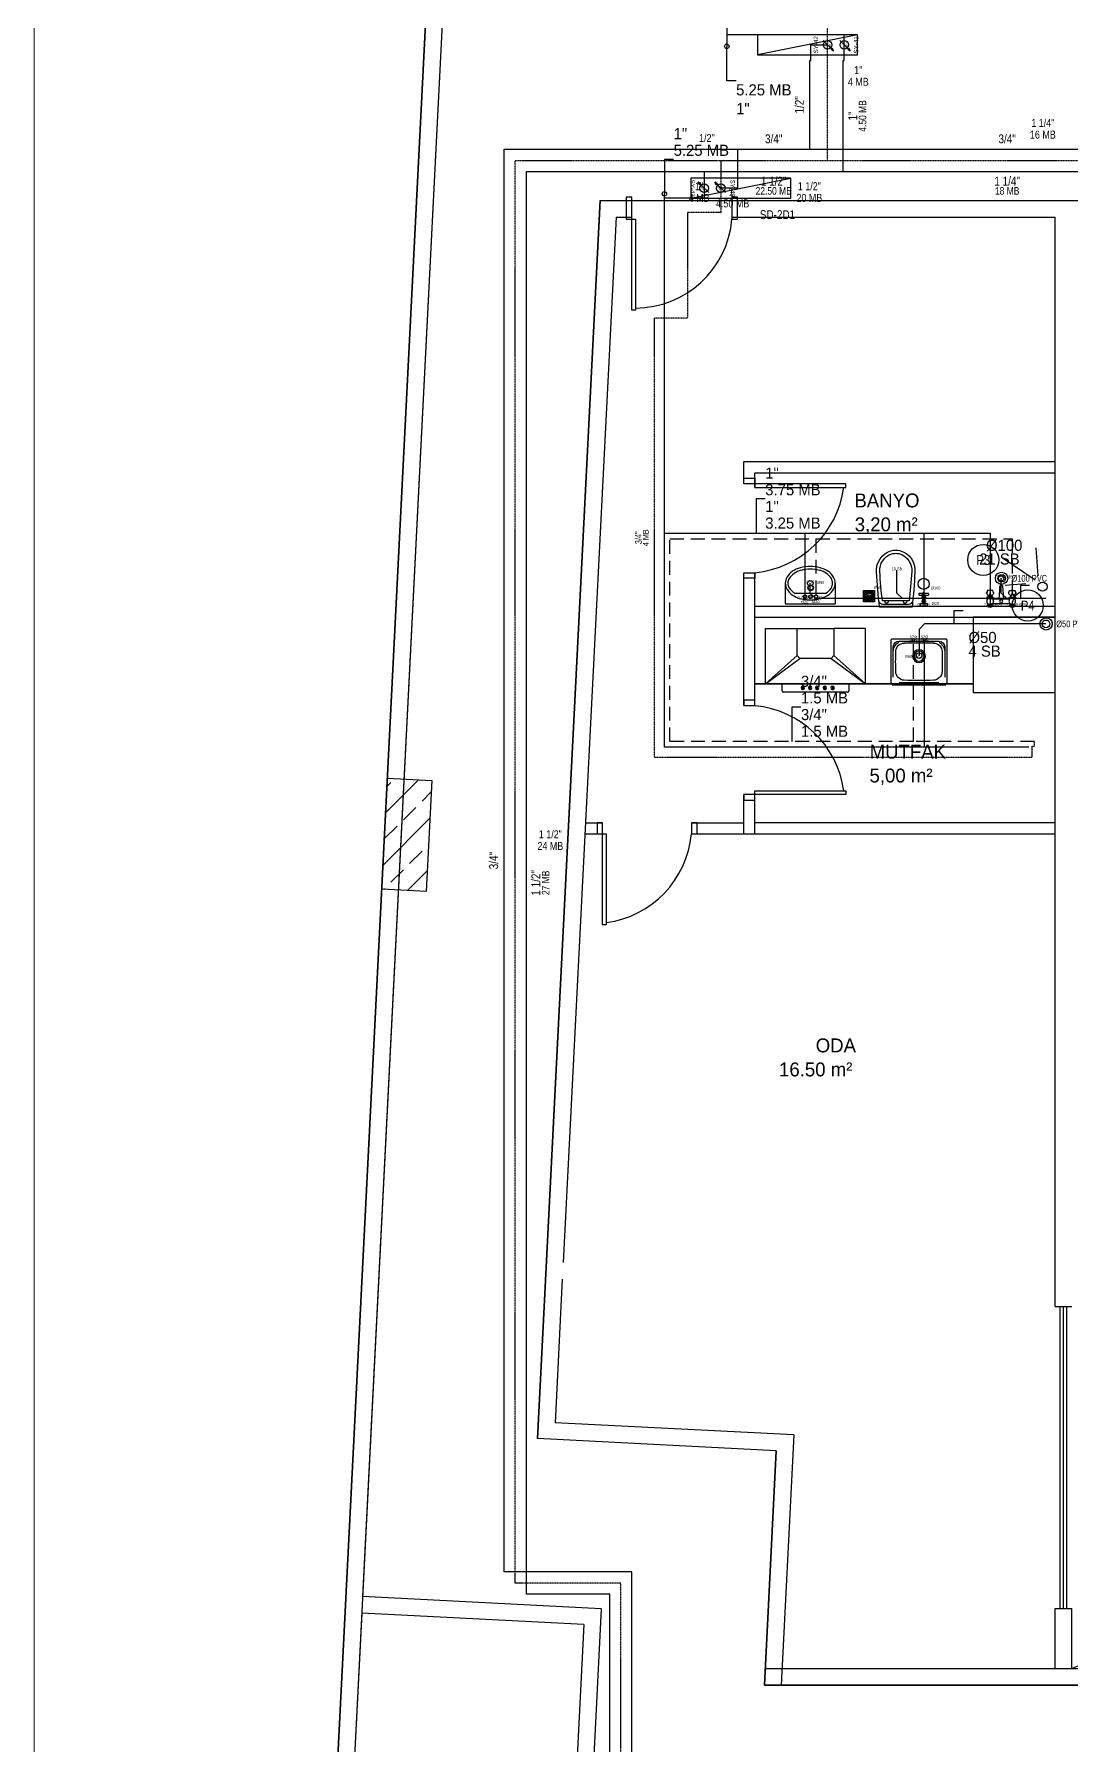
# Model space of a CAD drawing. Header units: centimetres. Extents: x 247996 to 315152, y -468471 to -440326.
# Drawn here: x 256625 to 257559, y -445621 to -444081 of the extents above; entities that cross this region are included whole.
import ezdxf
from ezdxf.enums import TextEntityAlignment as Align

# ---------------------------------------------------------------- set-up
doc = ezdxf.new("R2010")
doc.units = ezdxf.units.CM
doc.linetypes.add('0', pattern=[500, 500])
doc.linetypes.add('BASMA HATTI', pattern=[0.375, 0.25, -0.125])
for name, color, linetype, lineweight in [('SCOTT-ANTED', 144, 'CONTINUOUS', 0), ('SCOTT-MTY-PISSU-BORU-TAVANDAN', 6, 'PISSU HATTI', 30), ('SCOTT-MTY-PISSU-CAP', 211, 'CONTINUOUS', 30), ('SCOTT-MTY-SICAKSU-BORU', 1, 'BASMA HATTI', 30), ('SCOTT-MTY-SOGUKSU-BORU', 5, '0', 30), ('SCOTT-MTY-TEMIZSU-CAP', 101, 'CONTINUOUS', 30)]:
    doc.layers.add(name, color=color, linetype=linetype, lineweight=lineweight)
for name, color, linetype in [('SCOTT-MD-YUK-BIRIMI', 7, 'CONTINUOUS'), ('SCOTT-MKDU0', 50, 'CONTINUOUS'), ('SCOTT-MTY-PISSU-KOLON', 211, 'Continuous'), ('SCOTT-MTY-PISSU-KOLONNO', 211, 'Continuous'), ('SCOTT-MTY-SAYAC', 3, 'Continuous'), ('SCOTT-MTY-SIRKULASYON-BORU', 31, 'Continuous'), ('SCOTT-MTY-TEFRIS', 15, 'CONTINUOUS'), ('SCOTT-MTY-VANA', 1, 'Continuous'), ('SCOTT-MTY-YUK-BIRIMI', 7, 'CONTINUOUS')]:
    doc.layers.add(name, color=color, linetype=linetype)
doc.styles.add('CAP', font='wturkce.SHX', dxfattribs={"width": 0.65})
doc.styles.add('MtXpl_Comic_Sans_MS', font='comic.ttf')
doc.styles.add('MTY_CAP', font='wturkce.SHX', dxfattribs={"width": 0.65})
doc.styles.add('ROTAS', font='arial.ttf')
doc.linetypes.add('PISSU HATTI', pattern='A,0.5,0.5,["(",Standard,S=0.1,R=0,X=-0.01,Y=-0.036],-0.05', length=0.9)

# ---------------------------------------------------------------- blocks, each defined once
blk = doc.blocks.new('T-DOLAP')
blk.add_line((-45, -9), (45, 9))
blk.add_lwpolyline([(-45, -9), (45, -9), (45, 9), (-45, 9)], close=True)
blk = doc.blocks.new('MTY-SU SAYACI')
at = {"layer": 'SCOTT-MTY-VANA'}
blk.add_hatch(color=256, dxfattribs=at).paths.add_polyline_path([(9.8, 9.8), (5.6, 7), (7, 5.6)])
for p, q in [((-7.3, -7.3), (6.3, 6.3)), ((5.6, 7), (9.8, 9.8)), ((7, 5.6), (5.6, 7)), ((7, 5.6), (9.8, 9.8))]:
    blk.add_line(p, q, dxfattribs=at)
blk.add_circle((0, 0), 7, dxfattribs=at)
blk.add_attdef('CAP', (-2.3, -1.2), '', height=2.5, rotation=45, dxfattribs=at)
blk = doc.blocks.new('T-KOLON-P')
for radius in [5.5, 3.5]:
    blk.add_circle((0, 0), radius)
blk = doc.blocks.new('SUZGEC1')
at = {"layer": 'SCOTT-MTY-TEFRIS'}
blk.add_lwpolyline([(-5, -5), (-5, 5), (5, 5), (5, -5)], close=True, dxfattribs=at)
for points in [[(-4.3, 3.9), (-2, 1.5, 0.029484), (-2.2, 1.3), (-4.3, 2.5)], [(-2.5, 0.3), (-4.3, 0.3), (-4.3, 1.7), (-2.4, 0.7, 0.032775)], [(-3.9, 4.3), (-2.5, 4.3), (-1.3, 2.2, 0.029484), (-1.5, 2)], [(-0.7, 2.4, -0.032775), (-0.3, 2.5), (-0.3, 4.3), (-1.7, 4.3)], [(0.3, 2.5), (0.3, 4.3), (1.7, 4.3), (0.7, 2.4, 0.032775)], [(1.3, 2.2), (2.5, 4.3), (3.9, 4.3), (1.5, 2, 0.029484)], [(4.3, 3.9), (2, 1.5, -0.029484), (2.2, 1.3), (4.3, 2.5)], [(4.3, 0.3), (4.3, 1.7), (2.4, 0.7, -0.032775), (2.5, 0.3)], [(-2.5, -0.3), (-4.3, -0.3), (-4.3, -1.7), (-2.4, -0.7, -0.032775)], [(-4.3, -3.9), (-2, -1.5, -0.029484), (-2.2, -1.3), (-4.3, -2.5)], [(-3.9, -4.3), (-2.5, -4.3), (-1.3, -2.2, -0.029484), (-1.5, -2)], [(-0.3, -4.3), (-1.7, -4.3), (-0.7, -2.4, 0.032775), (-0.3, -2.5)], [(0.3, -2.5), (0.3, -4.3), (1.7, -4.3), (0.7, -2.4, -0.032775)], [(2.5, -4.3), (1.3, -2.2, 0.029484), (1.5, -2), (3.9, -4.3)], [(4.3, -2.5), (4.3, -3.9), (2, -1.5, 0.029484), (2.2, -1.3)], [(4.3, -0.3), (4.3, -1.7), (2.4, -0.7, 0.032775), (2.5, -0.3)]]:
    blk.add_lwpolyline(points, format="xyb", close=True, dxfattribs=at)
blk.add_circle((0, 0), 1.25, dxfattribs=at)
at = {"layer": 'SCOTT-MD-YUK-BIRIMI', "color": 6, "style": 'CAP'}
blk.add_attdef('PS', text='', height=2.5, dxfattribs=at).set_placement((0, 0), align=Align.CENTER)
blk.add_attdef('PSCP', (4.3, 6.7), '', height=2.5, dxfattribs=at)
blk = doc.blocks.new('EVIYE1')
at = {"layer": 'SCOTT-MTY-TEFRIS', "color": 6}
blk.add_circle((0, 15), 2.5, dxfattribs=at)
at = {"layer": 'SCOTT-MTY-TEFRIS', "color": 3, "ltscale": 10}
blk.add_circle((-5, 1), 1, dxfattribs=at)
at = {"layer": 'SCOTT-MTY-TEFRIS', "color": 1, "ltscale": 10}
blk.add_circle((5, 1), 1, dxfattribs=at)
at = {"layer": 'SCOTT-MD-YUK-BIRIMI', "color": 6, "style": 'CAP'}
blk.add_attdef('PS', text='', height=2.5, dxfattribs=at).set_placement((0, 15), align=Align.CENTER)
blk.add_attdef('PSCP', (6.1, 14.5), '', height=2.5, dxfattribs=at)
at = {"layer": 'SCOTT-MD-YUK-BIRIMI', "color": 3, "style": 'CAP'}
for tag, p in [('SO', (-5, 1)), ('SOCP', (-5, -3))]:
    blk.add_attdef(tag, text='', height=2.5, dxfattribs=at).set_placement(p, align=Align.CENTER)
at = {"layer": 'SCOTT-MD-YUK-BIRIMI', "color": 1, "style": 'CAP'}
for tag, p in [('SC', (5, 1)), ('SCCP', (5, -2.8))]:
    blk.add_attdef(tag, text='', height=2.5, dxfattribs=at).set_placement(p, align=Align.CENTER)
blk = doc.blocks.new('KLOZET1')
at = {"layer": 'SCOTT-MTY-TEFRIS', "color": 15}
blk.add_lwpolyline([(-3.9, 11.4, 0.414214), (-4.5, 10.8), (-4.5, 10.3, 0.414214), (-3.9, 9.7), (3.9, 9.7, 0.414214), (4.5, 10.3), (4.5, 10.8, 0.414214), (3.9, 11.4)], format="xyb", close=True, dxfattribs=at)
for points in [[(3, 0), (-3, 0), (-3, 2.3), (3, 2.3)], [(-0.8, 11.5), (0.8, 11.5), (0.8, 12), (-0.8, 12)], [(-0.8, 8.9), (0.8, 8.9), (0.8, 9.7), (-0.8, 9.7)]]:
    blk.add_lwpolyline(points, close=True, dxfattribs=at)
for points in [[(-1.6, 8.6), (-1.6, 7.5)], [(-1.6, 4.4), (-1.6, 3.4)], [(-1.3, 3.2), (-1.3, 2.3), (1.4, 2.3), (1.4, 3.2)], [(-1.2, 7.2), (-1.2, 4.8)], [(1.1, 8.9), (-1.1, 8.9)], [(-1.1, 7.3), (1.1, 7.3)], [(1.1, 4.7), (-1.1, 4.7)], [(-1.1, 3.1), (1.1, 3.1)], [(-0.5, 8.6), (-0.5, 7.5)], [(-0.5, 4.4), (-0.5, 3.4)], [(0.6, 8.6), (0.6, 7.5)], [(0.6, 4.4), (0.6, 3.4)], [(1.3, 4.8), (1.3, 5.2), (1.3, 7.2)], [(1.7, 8.6), (1.7, 7.5)], [(1.7, 4.4), (1.7, 3.4)]]:
    blk.add_lwpolyline(points, dxfattribs=at)
at = {"layer": 'SCOTT-MTY-TEFRIS', "color": 15, "elevation": 0}
for points in [[(-1, 10.3), (-1, 10.8, -0.414214), (-0.4, 11.4)], [(1, 10.3), (1, 10.8, 0.414214), (0.4, 11.4)]]:
    blk.add_lwpolyline(points, format="xyb", dxfattribs=at)
at = {"layer": 'SCOTT-MTY-TEFRIS', "color": 6}
blk.add_circle((0, 20), 5, dxfattribs=at)
at = {"layer": 'SCOTT-MTY-TEFRIS', "color": 15}
for centre, radius, start, end in [((-1.1, 8.1), 0.734, 41.7592, 138.241), ((-1.1, 8), 0.734, 221.7593, 318.2408), ((-1.1, 4), 0.734, 41.7592, 138.241), ((-1.1, 3.8), 0.734, 221.7593, 318.2408), ((-0.4, 10.3, 0), 0.641, 179.9998, 270.0001), ((0, 8.1), 0.734, 41.7592, 138.241), ((0, 8), 0.734, 221.7593, 318.2408), ((0, 4), 0.734, 41.7592, 138.241), ((0, 3.8), 0.734, 221.7593, 318.2408), ((0.4, 10.3, 0), 0.641, 270.0001, 0), ((1.1, 8.1), 0.734, 41.7592, 138.241), ((1.1, 8), 0.734, 221.7593, 318.2408), ((1.1, 4), 0.734, 41.7592, 138.241), ((1.1, 3.8), 0.734, 221.7593, 318.2408)]:
    blk.add_arc(centre, radius, start, end, dxfattribs=at)
at = {"layer": 'SCOTT-MD-YUK-BIRIMI', "color": 6, "style": 'CAP'}
blk.add_attdef('PS', text='', height=2.5, dxfattribs=at).set_placement((0, 20), align=Align.CENTER)
blk.add_attdef('PSCP', (6.6, 15.1), '', height=2.5, dxfattribs=at)
at = {"layer": 'SCOTT-MD-YUK-BIRIMI', "color": 3, "style": 'CAP'}
blk.add_attdef('SO', text='', height=2.5, dxfattribs=at).set_placement((0, 0.1), align=Align.CENTER)
blk.add_attdef('SOCP', (7.4, 1.1), '', height=2.5, dxfattribs=at)
blk = doc.blocks.new('LAVABO1')
at = {"layer": 'SCOTT-MTY-TEFRIS', "color": 6}
blk.add_circle((0, 15), 2.5, dxfattribs=at)
at = {"layer": 'SCOTT-MTY-TEFRIS', "color": 3, "ltscale": 10}
blk.add_circle((-5, 1), 1, dxfattribs=at)
at = {"layer": 'SCOTT-MTY-TEFRIS', "color": 1, "ltscale": 10}
blk.add_circle((5, 1), 1, dxfattribs=at)
at = {"layer": 'SCOTT-MD-YUK-BIRIMI', "color": 6, "style": 'CAP'}
blk.add_attdef('PS', text='', height=2.5, dxfattribs=at).set_placement((0, 15), align=Align.CENTER)
blk.add_attdef('PSCP', (6.1, 14.5), '', height=2.5, dxfattribs=at)
at = {"layer": 'SCOTT-MD-YUK-BIRIMI', "color": 3, "style": 'CAP'}
for tag, p in [('SO', (-5, 1)), ('SOCP', (-5, -3))]:
    blk.add_attdef(tag, text='', height=2.5, dxfattribs=at).set_placement(p, align=Align.CENTER)
at = {"layer": 'SCOTT-MD-YUK-BIRIMI', "color": 1, "style": 'CAP'}
for tag, p in [('SC', (5, 1)), ('SCCP', (5, -2.8))]:
    blk.add_attdef(tag, text='', height=2.5, dxfattribs=at).set_placement(p, align=Align.CENTER)
blk = doc.blocks.new('DUS TEKNESI1')
at = {"layer": 'SCOTT-MTY-TEFRIS'}
for points in [[(0, 18.4), (-0.6, 18.4, 0.391322), (-1.3, 17.8), (-2.2, 6.3)], [(0, 18.4), (0.6, 18.4, -0.391322), (1.3, 17.8), (2.2, 6.3)], [(-10, 13.9), (-10, 12.2, -0.146062), (-11.3, 8.9, 0.113221), (-13.3, 11.5, -0.416893), (-13.3, 12)], [(-6.7, 12, -0.17585), (-7.5, 13.9), (-12.5, 13.9, -0.17585), (-13.3, 12)], [(-12.8, 0.5), (-12.8, 0), (-10, 0), (-7.2, 0), (-7.2, 0.5, 0.153746), (-12.8, 0.5), (-10, 0.5), (-7.2, 0.5)], [(-8.6, 6.9, -0.601952), (-8.6, 1.6), (-8.6, 0.8)], [(6.7, 12, 0.17585), (7.5, 13.9), (12.5, 13.9, 0.17585), (13.3, 12)], [(8.6, 6.9, 0.601952), (8.6, 1.6), (11.4, 1.6, 0.601952), (11.4, 6.9)], [(12.8, 0.5), (12.8, 0), (10, 0), (7.2, 0), (7.2, 0.5, -0.153746), (12.8, 0.5), (10, 0.5), (7.2, 0.5)], [(10, 13.9), (10, 12.2, 0.146062), (11.3, 8.9, -0.113221), (13.3, 11.5)]]:
    blk.add_lwpolyline(points, format="xyb", dxfattribs=at)
for points in [[(-12.8, 7.5), (-10, 7.5), (-7.2, 7.5), (-7.2, 8), (-10, 8), (-12.8, 8)], [(-8.6, 0), (-8.6, -1), (-11.4, -1), (-11.4, 0)], [(12.8, 7.5), (10, 7.5), (7.2, 7.5), (7.2, 8), (10, 8), (12.8, 8)], [(11.4, 0), (11.4, -1), (8.6, -1), (8.6, 0)]]:
    blk.add_lwpolyline(points, close=True, dxfattribs=at)
for points in [[(-11.6, 9.5), (-11.6, 8)], [(-11.4, 7.5), (-11.4, 6.9), (-8.6, 6.9)], [(-8.6, 1.6), (-11.4, 1.6), (-11.4, 0.8)], [(-8.6, 7.5), (-8.6, 6.9)], [(-8.4, 9.5), (-8.4, 8)], [(7.8, 6.3), (-7.8, 6.3)], [(-7.8, 2.3), (7.8, 2.3)], [(8.4, 9.5), (8.4, 8)], [(11.4, 7.5), (11.4, 6.9), (8.6, 6.9)], [(8.6, 7.5), (8.6, 6.9)], [(8.6, 1.6), (8.6, 0.8)], [(11.4, 1.6), (11.4, 0.8)], [(11.6, 9.5), (11.6, 8)]]:
    blk.add_lwpolyline(points, dxfattribs=at)
at = {"layer": 'SCOTT-MTY-TEFRIS', "color": 6}
blk.add_circle((0, 25), 2.5, dxfattribs=at)
at = {"layer": 'SCOTT-MTY-TEFRIS'}
for centre, radius, start, end in [((0, 17.2), 1.6, 330.6975, 209.3026), ((-10, 4.3), 2.96, 117.9084, 242.0919), ((-10, 2.2), 11.8, 79.4131, 100.5868), ((-3.8, 12.8), 6.25, 185.208, 218.4476), ((-2, 5.9), 7.27, 130.2551, 156.0938), ((-6.9, 11.7), 0.344, 310.5655, 41.0891), ((0, 4.3), 1.37, 90.0002, 270.0001), ((0, 4.3), 1.37, 270.0001, 90.0002), ((6.9, 11.7), 0.344, 138.9108, 229.4346), ((2, 5.9), 7.27, 23.9063, 49.7447), ((10, 2.2), 11.8, 79.4131, 100.5868), ((3.8, 12.8), 6.25, 321.5525, 354.7921), ((13.1, 11.7), 0.344, 310.5655, 41.0891)]:
    blk.add_arc(centre, radius, start, end, dxfattribs=at)
at = {"layer": 'SCOTT-MD-YUK-BIRIMI', "color": 6, "style": 'CAP'}
blk.add_attdef('PS', text='', height=2.5, dxfattribs=at).set_placement((0, 25), align=Align.CENTER)
blk.add_attdef('PSCP', (5.6, 25), '', height=2.5, dxfattribs=at)
at = {"layer": 'SCOTT-MD-YUK-BIRIMI', "color": 3, "style": 'CAP'}
blk.add_attdef('SO', text='', height=2.5, dxfattribs=at).set_placement((-10, 0), align=Align.CENTER)
blk.add_attdef('SOCP', (-5.6, 0), '', height=2.5, dxfattribs=at)
at = {"layer": 'SCOTT-MD-YUK-BIRIMI', "color": 1, "style": 'CAP'}
blk.add_attdef('SC', text='', height=2.5, dxfattribs=at).set_placement((10, 0), align=Align.CENTER)
blk.add_attdef('SCCP', (15.9, 0), '', height=2.5, dxfattribs=at)
blk = doc.blocks.new('MTY-PIS SU CAP SB')
at = {"layer": 'SCOTT-MTY-PISSU-CAP'}
for p, q in [((0.83, 1.17), (0, 1.17)), ((0, 1.17), (0, 0))]:
    blk.add_line(p, q, dxfattribs=at)
at = {"layer": 'SCOTT-MTY-PISSU-CAP', "style": 'MTY_CAP', "width": 0.65}
blk.add_attdef('PSCP', text='', height=1, dxfattribs=at).set_placement((0.83, 1.79), align=Align.MIDDLE_LEFT)
at = {"layer": 'SCOTT-MTY-YUK-BIRIMI', "color": 211, "style": 'MTY_CAP', "width": 0.65}
blk.add_attdef('PS', text='', height=1, dxfattribs=at).set_placement((0.83, 0.57), align=Align.MIDDLE_LEFT)
blk = doc.blocks.new('MTY-TEMIZ SU CAP MB')
at = {"layer": 'SCOTT-MTY-TEMIZSU-CAP'}
for p, q in [((0.83, 3.1), (0, 3.1)), ((0, 3.1), (0, 0))]:
    blk.add_line(p, q, dxfattribs=at)
at = {"layer": 'SCOTT-MTY-TEMIZSU-CAP', "style": 'MTY_CAP', "width": 0.65}
for tag, p in [('SOCP', (0.83, 5.42)), ('SCCP', (0.83, 2.42))]:
    blk.add_attdef(tag, text='', height=1, dxfattribs=at).set_placement(p, align=Align.MIDDLE_LEFT)
at = {"layer": 'SCOTT-MTY-YUK-BIRIMI', "color": 101, "style": 'MTY_CAP', "width": 0.65}
for tag, p in [('SO', (0.83, 3.92)), ('SC', (0.83, 0.92))]:
    blk.add_attdef(tag, text='', height=1, dxfattribs=at).set_placement(p, align=Align.MIDDLE_LEFT)

msp = doc.modelspace()

# ---------------------------------------------------------------- linework, layer by layer
at = {"layer": 'SCOTT-ANTED'}
msp.add_line((256625.4, -440326.5), (256625.4, -447826.5), dxfattribs=at)
at = {"layer": 'SCOTT-MKDU0', "color": 8, "ltscale": 0.03}
for p, q in [((257043.5, -443063.7), (256920.6, -445487.2)), ((257027, -443092.8), (256840, -446781.3)), ((256840, -446781.3), (257027, -443092.8)), ((257036.4, -443204.7), (256855.6, -446770.5)), ((257134.5, -444231), (257078.1, -445345)), ((257078.1, -445345), (257134.5, -444231)), ((257134.5, -444231), (257162.9, -444231)), ((257134.5, -444231), (258258.6, -444231)), ((257252.9, -444231), (257578.6, -444231)), ((257148.8, -444246), (257101.1, -445186.7)), ((257148.8, -444246), (257162.9, -444246)), ((257252.9, -444246), (257543.6, -444246)), ((257252.9, -444246), (257543.6, -444246)), ((257543.6, -445226.2), (257543.6, -444246)), ((257543.6, -444466), (257543.6, -444246)), ((257543.6, -444356), (257543.6, -444246)), ((257543.6, -445226.2), (257543.6, -444246)), ((257543.6, -445226.2), (257543.6, -444246)), ((257263.6, -444466), (257543.6, -444466)), ((257263.6, -444486), (257263.6, -444466)), ((257273.6, -444476), (257543.6, -444476)), ((257273.6, -444489.3), (257273.6, -444476)), ((257273.6, -444489.3), (257273.6, -444476)), ((257528.4, -444568.9), (257526.5, -444543.5)), ((257263.6, -444685.5), (257263.6, -444566)), ((257273.6, -444685.5), (257273.6, -444566)), ((257273.6, -444586), (257273.6, -444566)), ((257525.6, -444572.8), (257496.1, -444552.6)), ((257300.9, -444575.4), (257300.9, -444594.1)), ((257345.9, -444575.4), (257345.9, -444594.1)), ((257517.2, -444576), (257498.8, -444577.4)), ((257273.6, -444596), (257543.6, -444596)), ((257300.9, -444594.1), (257345.9, -444594.1)), ((257309.4, -444584.4), (257337.5, -444584.4)), ((257273.6, -444606), (257543.6, -444606)), ((257543.6, -444606), (257470, -444606)), ((257470, -444606), (257470, -444673.6)), ((257543.6, -444673.6), (257543.6, -444606)), ((257283.1, -444616), (257311.6, -444616)), ((257283.1, -444666), (257283.1, -444616)), ((257373.1, -444616), (257344.6, -444616)), ((257373.1, -444666), (257373.1, -444616)), ((257396.2, -444666), (257396.2, -444626.5)), ((257397.2, -444625.5), (257445.2, -444625.5)), ((257403.3, -444627.4), (257439, -444627.4)), ((257446.2, -444626.5), (257446.2, -444666)), ((257311.6, -444640.5), (257283.1, -444666)), ((257283.1, -444666), (257314.1, -444643)), ((257342.1, -444643), (257373.1, -444666)), ((257373.1, -444666), (257344.6, -444640.5)), ((257398, -444659.8), (257398, -444632.7)), ((257444.3, -444632.7), (257444.3, -444659.8)), ((257273.6, -444666), (257470, -444666)), ((257470, -444666), (257273.6, -444666)), ((257470, -444666), (257273.6, -444666)), ((257373.1, -444666), (257283.1, -444666)), ((257298.1, -444672.3), (257298.1, -444666)), ((257357.1, -444673.3), (257299.1, -444673.3)), ((257316.5, -444668), (257316.5, -444670.6)), ((257316.5, -444668), (257317.2, -444668)), ((257316.5, -444670.6), (257316.5, -444671.1)), ((257317.2, -444671.1), (257316.5, -444671.1)), ((257317.2, -444668), (257317.2, -444670.6)), ((257317.2, -444670.6), (257317.2, -444671.1)), ((257323.1, -444668), (257323.1, -444670.6)), ((257323.1, -444668), (257323.7, -444668)), ((257323.1, -444670.6), (257323.1, -444671.1)), ((257323.7, -444671.1), (257323.1, -444671.1)), ((257323.7, -444668), (257323.7, -444670.6)), ((257323.7, -444670.6), (257323.7, -444671.1)), ((257329.3, -444668), (257329.3, -444670.6)), ((257329.3, -444668), (257329.9, -444668)), ((257329.3, -444670.6), (257329.3, -444671.1)), ((257329.3, -444671.1), (257329.9, -444671.1)), ((257329.9, -444668), (257329.9, -444670.6)), ((257329.9, -444670.6), (257329.9, -444671.1)), ((257336.3, -444668), (257336.3, -444670.6)), ((257336.3, -444668), (257336.9, -444668)), ((257336.3, -444670.6), (257336.3, -444671.1)), ((257336.3, -444671.1), (257336.9, -444671.1)), ((257336.9, -444668), (257336.9, -444670.6)), ((257336.9, -444670.6), (257336.9, -444671.1)), ((257343.3, -444668), (257343.3, -444670.6)), ((257343.3, -444668), (257343.9, -444668)), ((257343.3, -444670.6), (257343.3, -444671.1)), ((257343.3, -444671.1), (257343.9, -444671.1)), ((257343.9, -444668), (257343.9, -444670.6)), ((257343.9, -444670.6), (257343.9, -444671.1)), ((257358.1, -444666), (257358.1, -444672.3)), ((257445.2, -444667), (257397.2, -444667)), ((257439, -444665.1), (257403.3, -444665.1)), ((257470, -444673.6), (257543.6, -444673.6)), ((256938, -444850.7), (256943.1, -444750.9)), ((256943.1, -444750.9), (256983, -444752.9)), ((256941.5, -444781.7), (256971, -444752.3)), ((256942.7, -444758.1), (256946.2, -444754.7)), ((256974.2, -444771.5), (256982.5, -444763.2)), ((256983, -444752.9), (256978, -444852.8)), ((257263.6, -444801), (257263.6, -444765.5)), ((257273.6, -444801), (257273.6, -444762.2)), ((256957.4, -444788.3), (256968.6, -444777.1)), ((256939.1, -444829), (256981.3, -444786.8)), ((256940.5, -444805.2), (256951.8, -444793.9)), ((257121.2, -444791), (257136.6, -444791)), ((257216.6, -444791), (257263.6, -444791)), ((257273.6, -444790.8), (257543.6, -444790.8)), ((256979.8, -444810.8), (256980.1, -444810.5)), ((257120.7, -444801), (257139.9, -444801)), ((257216.6, -444801), (257273.6, -444801)), ((257273.6, -444800.8), (257543.6, -444800.8)), ((256963, -444827.6), (256974.2, -444816.4)), ((256946.2, -444844.5), (256957.4, -444833.2)), ((256961.2, -444851.9), (256978.9, -444834.1)), ((256978, -444852.8), (256938, -444850.7)), ((256939.8, -444850.8), (256940.5, -444850.1)), ((257100.3, -445201.7), (257093.8, -445330.8)), ((257558.6, -445551.7), (258370.9, -445201.7)), ((257543.6, -445226.2), (257558.6, -445226.2)), ((257548.1, -445497.8), (257548.1, -445226.2)), ((257551.1, -445497.8), (257551.1, -445226.2)), ((257554.1, -445497.8), (257554.1, -445226.2)), ((257308.5, -445341.7), (257093.8, -445330.8)), ((257292.8, -445355.9), (257078.1, -445345)), ((257292.8, -445355.9), (257078.1, -445345)), ((257308.5, -445341.7), (257297.1, -445566.7)), ((257292.8, -445355.9), (257282.1, -445566.7)), ((257282.1, -445566.7), (257292.8, -445355.9)), ((257135.4, -445498.1), (256920.6, -445487.2)), ((256919.9, -445502.2), (256909.8, -445702)), ((257119.6, -445512.3), (256919.9, -445502.2)), ((257135.4, -445498.1), (257123.7, -445727.8)), ((257543.6, -445551.7), (257543.6, -445497.8)), ((257543.6, -445551.7), (257543.6, -445497.8)), ((257543.6, -445551.7), (257543.6, -445497.8)), ((257543.6, -445497.8), (257558.6, -445497.8)), ((257558.6, -445551.7), (257558.6, -445497.8)), ((257119.6, -445512.3), (257109.5, -445712.1)), ((257282.9, -445551.7), (258338.4, -445551.7)), ((257282.1, -445566.7), (257854.8, -445566.7)), ((257854.8, -445566.7), (257282.1, -445566.7))]:
    msp.add_line(p, q, dxfattribs=at)
for points in [[(257162.9, -444228), (257157.9, -444228), (257157.9, -444248), (257162.9, -444248), (257162.9, -444228)], [(257162.9, -444228), (257157.9, -444228), (257157.9, -444248), (257162.9, -444248), (257162.9, -444228)], [(257162.9, -444228), (257157.9, -444228), (257157.9, -444248), (257162.9, -444248), (257162.9, -444228)], [(257257.9, -444228), (257252.9, -444228), (257252.9, -444248), (257257.9, -444248), (257257.9, -444228)], [(257257.9, -444228), (257252.9, -444228), (257252.9, -444248), (257257.9, -444248), (257257.9, -444228)], [(257257.9, -444228), (257252.9, -444228), (257252.9, -444248), (257257.9, -444248), (257257.9, -444228)], [(257263.6, -444486), (257263.6, -444481), (257273.6, -444481), (257273.6, -444486), (257263.6, -444486)], [(257263.6, -444571), (257263.6, -444566), (257273.6, -444566), (257273.6, -444571), (257263.6, -444571)], [(257263.6, -444680.5), (257263.6, -444685.5), (257273.6, -444685.5), (257273.6, -444680.5), (257263.6, -444680.5)], [(257263.6, -444765.5), (257263.6, -444770.5), (257273.6, -444770.5), (257273.6, -444765.5), (257263.6, -444765.5)], [(257136.6, -444791), (257131.6, -444791), (257131.6, -444801), (257136.6, -444801), (257136.6, -444791)], [(257221.6, -444791), (257216.6, -444791), (257216.6, -444801), (257221.6, -444801), (257221.6, -444791)]]:
    msp.add_lwpolyline(points, dxfattribs=at)
for points in [[(257162.9, -444248), (257166.2, -444248), (257166.2, -444329.8), (257162.9, -444329.8)], [(257162.9, -444248), (257166.2, -444248), (257166.2, -444329.8), (257162.9, -444329.8)], [(257162.9, -444248), (257166.2, -444248), (257166.2, -444329.8), (257162.9, -444329.8)], [(257273.6, -444486), (257273.6, -444489.3), (257355.5, -444489.3), (257355.5, -444486)], [(257273.6, -444765.5), (257273.6, -444762.2), (257355.5, -444762.2), (257355.5, -444765.5)], [(257136.6, -444801), (257139.9, -444801), (257139.9, -444882.8), (257136.6, -444882.8)]]:
    msp.add_lwpolyline(points, close=True, dxfattribs=at)
for points in [[(257385.7, -444597, -0.01664), (257383.1, -444565.2, -0.351622), (257395.9, -444546.2, -0.068714), (257400.3, -444545.6, -0.068714), (257404.7, -444546.2, -0.351622), (257417.5, -444565.2, -0.01664), (257414.9, -444597)], [(257388.3, -444591.4, -0.016866), (257386, -444565, -0.351778), (257396.7, -444549, -0.068022), (257400.3, -444548.5, -0.068022), (257403.9, -444549, -0.351778), (257414.6, -444565, -0.016866), (257412.3, -444591.4)]]:
    msp.add_lwpolyline(points, format="xyb", close=True, dxfattribs=at)
msp.add_lwpolyline([(257415.2, -444591.5, -0.389191), (257411.8, -444594.6), (257400.3, -444594.6), (257388.8, -444594.6, -0.389191), (257385.4, -444591.5, -0.389191)], format="xyb", dxfattribs=at)
for centre, radius in [((257323.7, -444579.5), 2.52), ((257323.7, -444579.5), 2.12), ((257532.3, -444578.5, 51), 4.14), ((257318.6, -444587.5), 1.56), ((257323.6, -444587.5), 1.56), ((257328.6, -444587.5), 1.56)]:
    msp.add_circle(centre, radius, dxfattribs=at)
for centre, radius, start, end in [((257165.7, -444240.3), 87.6, 270.3687, 354.9809), ((257165.7, -444240.3), 87.6, 270.3687, 354.9809), ((257165.7, -444240.3), 87.6, 270.3687, 354.9809), ((257265.4, -444477.4), 88.9, 275.3081, 352.3253), ((257317.1, -444579), 17.2, 123.8347, 148.2866), ((257317.1, -444579), 14.8, 123.8347, 148.2866), ((257320.9, -444584.7), 24.1, 105.5176, 123.8347), ((257320.9, -444584.7), 21.7, 105.5176, 123.8347), ((257323.4, -444593.8), 33.5, 90, 105.5176), ((257323.4, -444593.8), 31.1, 90, 105.5176), ((257323.4, -444593.8), 33.5, 74.4824, 90), ((257323.4, -444593.8), 31.1, 74.4824, 90), ((257325.9, -444584.7), 21.7, 56.1653, 74.4824), ((257325.9, -444584.7), 24.1, 56.1653, 74.4824), ((257329.8, -444579), 14.8, 31.7134, 56.1653), ((257329.8, -444579), 17.2, 31.7134, 56.1653), ((257311.2, -444575.4), 10.3, 148.2866, 180), ((257311.2, -444575.4), 10.3, 180, 211.7134), ((257317.1, -444571.8), 17.2, 211.7134, 236.1653), ((257311.2, -444575.4), 7.93, 148.2866, 180), ((257311.2, -444575.4), 7.93, 180, 211.7134), ((257317.1, -444571.8), 14.8, 211.7134, 238.6233), ((257329.8, -444571.8), 14.8, 301.3767, 328.2866), ((257329.8, -444571.8), 17.2, 303.8347, 328.2866), ((257335.6, -444575.4), 7.93, 0, 31.7134), ((257335.6, -444575.4), 7.93, 328.2866, 0), ((257335.6, -444575.4), 10.3, 0, 31.7134), ((257335.6, -444575.4), 10.3, 328.2866, 0), ((257320.9, -444566.1), 24.1, 236.1653, 254.4824), ((257323.4, -444557), 33.5, 254.4824, 270), ((257323.4, -444557), 33.5, 270, 285.5176), ((257325.9, -444566.1), 24.1, 285.5176, 303.8347), ((257392, -444591.4), 1.78, 180, 0), ((257408.6, -444591.4), 1.78, 180, 0), ((257299.1, -444672.3), 1, 180, 270), ((257316.8, -444669.6), 1.54, 100.5754, 259.4621), ((257316.8, -444669.6), 1.54, 282.6235, 77.3767), ((257323.4, -444669.6), 1.54, 100.5754, 259.4621), ((257323.4, -444669.6), 1.54, 282.6235, 77.3767), ((257329.6, -444669.6), 1.54, 100.5754, 259.4621), ((257329.6, -444669.6), 1.54, 282.6235, 77.3767), ((257336.6, -444669.6), 1.54, 100.5754, 259.4621), ((257336.6, -444669.6), 1.54, 282.6235, 77.3767), ((257343.5, -444669.6), 1.54, 100.5754, 259.4621), ((257343.5, -444669.6), 1.54, 282.6235, 77.3767), ((257357.1, -444672.3), 1, 270, 0), ((257265.4, -444774.1), 88.9, 7.6747, 84.6919), ((257128, -444792.7), 88.9, 277.6747, 354.6919)]:
    msp.add_arc(centre, radius, start, end, dxfattribs=at)
at = {"layer": 'SCOTT-MKDU0', "color": 8, "ltscale": 0.03, "extrusion": (0, 0, -1)}
for centre, major_axis, start_param, end_param in [((257397.2, -444626.5), (0.707, 0.707), 3.926991, 5.497787), ((257403.3, -444632.7), (-3.75, 3.75), 5.497787, 7.068583), ((257408.1, -444637.2), (-7.14, 7.14), 5.524757, 6.541187), ((257439, -444632.7), (3.75, 3.75), -0.785398, 0.785398), ((257434.2, -444637.2), (7.14, 7.14), -0.258001, 0.758428), ((257445.2, -444626.5), (0.707, 0.707), -0.785398, 0.785398), ((257732.4, -444646), (-234.9, 234.9), 5.470817, 5.524757), ((257408.3, -444637.2), (-5.66, 5.66), 5.524757, 7.028844), ((257421.2, -444961.2), (332.3, 0), 4.67265, 4.752129), ((257421.2, -444641), (-4.07, 4.07), 3.926991, 10.210176), ((257421.2, -444641), (-3.18, 3.18), 3.926991, 10.210176), ((257434, -444637.2), (-5.66, 5.66), 0.825137, 2.329224), ((257109.9, -444646), (234.9, 234.9), 0.758428, 0.812368), ((257408.3, -444654.7), (5.66, 5.66), 2.395934, 3.900021), ((257434, -444654.7), (5.66, 5.66), 0.812368, 2.316455), ((257421.2, -444330.7), (332.3, 0), 1.531058, 1.610536)]:
    msp.add_ellipse(centre, major_axis=major_axis, ratio=1, start_param=start_param, end_param=end_param, dxfattribs=at)
at = {"layer": 'SCOTT-MKDU0', "color": 8, "ltscale": 0.03, "invisible_edges": 1}
for points in [[(257344.6, -444640.5), (257311.6, -444640.5), (257311.6, -444616), (257344.6, -444616)], [(257311.6, -444640.5), (257344.6, -444640.5), (257342.1, -444643), (257314.1, -444643)]]:
    msp.add_3dface(points, dxfattribs=at)
at = {"layer": 'SCOTT-MTY-PISSU-BORU-TAVANDAN', "ltscale": 50}
for points in [[(257406.3, -444589.3), (257401.3, -444584.3), (257401.3, -444563.7)], [(257328.4, -444589.3), (257323.4, -444584.3), (257323.4, -444575.5)], [(257500.1, -444589.3), (257495.1, -444584.3), (257495.1, -444571)], [(257376.2, -444589.3), (257328.4, -444589.3)], [(257376.2, -444589.3), (257376.2, -444587.1)], [(257406.3, -444589.3), (257376.2, -444589.3)], [(257500.1, -444589.3), (257406.3, -444589.3)], [(257535.2, -444589.3), (257500.1, -444589.3)], [(257426.2, -444612), (257421.2, -444617), (257421.2, -444640.5)], [(257535.2, -444612), (257426.2, -444612)]]:
    msp.add_lwpolyline(points, dxfattribs=at)
at = {"layer": 'SCOTT-MTY-PISSU-KOLONNO'}
for centre in [(257479, -444554.5), (257519, -444595.5)]:
    msp.add_circle(centre, 14, dxfattribs=at)
at = {"layer": 'SCOTT-MTY-SICAKSU-BORU', "ltscale": 50}
for p, q in [((257197.2, -444717.8), (257197.2, -444535.5)), ((257197.2, -444535.5), (257328.4, -444535.5)), ((257328.4, -444535.5), (257505.1, -444535.5)), ((257416.2, -444717.8), (257197.2, -444717.8)), ((257525, -444717.8), (257416.2, -444717.8))]:
    msp.add_line(p, q, dxfattribs=at)
at = {"layer": 'SCOTT-MTY-SICAKSU-BORU'}
for points in [[(257339, -444082), (257339, -443873), (257237, -443873), (257237, -443593), (257582, -443593), (257582, -443603), (257581.2, -443603), (257581.2, -443609.1)], [(257339, -444100), (257339, -444082)], [(257339, -444195), (257339, -444100)], [(257153, -445660), (257153, -445475), (257058, -445475), (257058, -444195), (257243, -444195)], [(257243, -444195), (257339, -444195)], [(257243, -444195), (257243, -444211)], [(257339, -444195), (257663, -444195)], [(257243, -444211), (257243, -444229)], [(257243, -444229), (257243, -444242), (257243.1, -444242), (257213.1, -444242), (257213.1, -444337), (257183.1, -444337), (257183.1, -444732), (257523.1, -444732), (257523.1, -444722), (257525, -444722), (257525, -444717.8)]]:
    msp.add_lwpolyline(points, dxfattribs=at)
at = {"layer": 'SCOTT-MTY-SICAKSU-BORU', "ltscale": 50}
for points in [[(257328.4, -444535.5), (257328.4, -444589.5)], [(257505.1, -444535.5), (257505.1, -444596)], [(257416.2, -444717.8), (257416.2, -444626.5)]]:
    msp.add_lwpolyline(points, dxfattribs=at)
at = {"layer": 'SCOTT-MTY-SIRKULASYON-BORU'}
for points in [[(257323, -444185), (257323, -444105), (257324, -444105), (257324, -444100)], [(257324, -444100), (257324, -444091), (257339, -444091)], [(257403, -445650), (257163, -445650), (257163, -445465), (257048, -445465), (257048, -444185), (257258, -444185)], [(257258, -444185), (257323, -444185)], [(257258, -444185), (257258, -444211)], [(257323, -444185), (257678, -444185)], [(257258, -444211), (257258, -444220), (257243, -444220)]]:
    msp.add_lwpolyline(points, dxfattribs=at)
at = {"layer": 'SCOTT-MTY-SOGUKSU-BORU', "ltscale": 50}
for p, q in [((257192.2, -444722.8), (257192.2, -444530.5)), ((257192.2, -444530.5), (257318.4, -444530.5)), ((257318.4, -444530.5), (257425.4, -444530.5)), ((257425.4, -444530.5), (257485.1, -444530.5)), ((257426.2, -444722.8), (257192.2, -444722.8)), ((257520, -444722.8), (257426.2, -444722.8))]:
    msp.add_line(p, q, dxfattribs=at)
for points in [[(257248.3, -443796.4), (257248.3, -444092.4)], [(257192.2, -444530.5), (257192.2, -444225.1)], [(257318.4, -444530.5), (257318.4, -444589.5)], [(257425.4, -444530.5), (257425.4, -444595.8)], [(257485.1, -444530.5), (257485.1, -444596)], [(257426.2, -444722.8), (257426.2, -444626.5)]]:
    msp.add_lwpolyline(points, dxfattribs=at)
at = {"layer": 'SCOTT-MTY-SOGUKSU-BORU'}
for points in [[(257354, -444082), (257248.3, -444082)], [(257354, -444100), (257354, -444082)], [(257353, -444205), (257353, -444105), (257354, -444105), (257354, -444100)], [(257143, -445685), (257143, -445485), (257068, -445485), (257068, -444205), (257228, -444205)], [(257228, -444205), (257353, -444205)], [(257228, -444205), (257228, -444211)], [(257228, -444211), (257228, -444229)], [(257353, -444205), (257648, -444205)], [(257228, -444229), (257192.2, -444229)]]:
    msp.add_lwpolyline(points, dxfattribs=at)
at = {"layer": 'SCOTT-MTY-SOGUKSU-BORU', "ltscale": 50}
for centre in [(257248.3, -444092.4), (257192.2, -444225.1)]:
    msp.add_circle(centre, 2, dxfattribs=at)

# ---------------------------------------------------------------- block references
at = {"layer": 'SCOTT-MTY-PISSU-CAP'}
ref = msp.add_blockref('MTY-PIS SU CAP SB', (257512.4, -444589.3), dxfattribs=dict(at, xscale=10, yscale=10))
ref.add_attrib('PSCP', '%%C100', dxfattribs={"height": 10, "style": 'MTY_CAP'}).set_placement((257481.5, -444541.3), align=Align.MIDDLE_LEFT)
ref.add_attrib('PS', '21 SB', dxfattribs={"layer": 'SCOTT-MTY-YUK-BIRIMI', "height": 10, "style": 'MTY_CAP'}).set_placement((257475.3, -444553.6), align=Align.MIDDLE_LEFT)
ref = msp.add_blockref('MTY-PIS SU CAP SB', (257452.6, -444612), dxfattribs=dict(at, xscale=10, yscale=10))
ref.add_attrib('PSCP', '%%C50', dxfattribs={"height": 10, "style": 'MTY_CAP'}).set_placement((257465.7, -444624.2), align=Align.MIDDLE_LEFT)
ref.add_attrib('PS', '4 SB', dxfattribs={"layer": 'SCOTT-MTY-YUK-BIRIMI', "height": 10, "style": 'MTY_CAP'}).set_placement((257465.7, -444636.5), align=Align.MIDDLE_LEFT)
at = {"layer": 'SCOTT-MTY-PISSU-KOLON'}
for p in [(257495.5, -444571), (257535.5, -444612)]:
    msp.add_blockref('T-KOLON-P', p, dxfattribs=at)
at = {"layer": 'SCOTT-MTY-SAYAC', "rotation": 180}
msp.add_blockref('T-DOLAP', (257321, -444091), dxfattribs=at)
at = {"layer": 'SCOTT-MTY-SAYAC'}
ref = msp.add_blockref('MTY-SU SAYACI', (257339, -444091), dxfattribs=dict(at, xscale=0.55, yscale=0.55, rotation=270))
ref.add_attrib('CAP', 'DN20', (257338.4, -444089.7), dxfattribs={"height": 1.38, "rotation": 315})
ref = msp.add_blockref('MTY-SU SAYACI', (257354, -444091), dxfattribs=dict(at, xscale=0.55, yscale=0.55, rotation=270))
ref.add_attrib('CAP', 'DN20', (257353.4, -444089.7), dxfattribs={"height": 1.38, "rotation": 315})
msp.add_blockref('T-DOLAP', (257261, -444220), dxfattribs=at)
ref = msp.add_blockref('MTY-SU SAYACI', (257228, -444220), dxfattribs=dict(at, xscale=0.55, yscale=0.55, rotation=90))
ref.add_attrib('CAP', 'DN20', (257228.6, -444221.3), dxfattribs={"height": 1.38, "rotation": 135})
ref = msp.add_blockref('MTY-SU SAYACI', (257243, -444220), dxfattribs=dict(at, xscale=0.55, yscale=0.55, rotation=90))
ref.add_attrib('CAP', 'DN20', (257243.6, -444221.3), dxfattribs={"height": 1.38, "rotation": 135})
at = {"layer": 'SCOTT-MTY-TEMIZSU-CAP'}
ref = msp.add_blockref('MTY-TEMIZ SU CAP MB', (257248.3, -444092.4), dxfattribs=dict(at, xscale=-10, yscale=10, rotation=180))
ref.add_attrib('SO', '5.25 MB', dxfattribs={"layer": 'SCOTT-MTY-YUK-BIRIMI', "height": 10, "style": 'MTY_CAP'}).set_placement((257256.7, -444131.5), align=Align.MIDDLE_LEFT)
ref.add_attrib('SOCP', '1"', dxfattribs={"height": 10, "style": 'MTY_CAP'}).set_placement((257256.7, -444148.4), align=Align.MIDDLE_LEFT)
ref = msp.add_blockref('MTY-TEMIZ SU CAP MB', (257192.2, -444225.1), dxfattribs=dict(at, xscale=10, yscale=10))
ref.add_attrib('SO', '5.25 MB', dxfattribs={"layer": 'SCOTT-MTY-YUK-BIRIMI', "height": 10, "style": 'MTY_CAP'}).set_placement((257200.5, -444185.9), align=Align.MIDDLE_LEFT)
ref.add_attrib('SOCP', '1"', dxfattribs={"height": 10, "style": 'MTY_CAP'}).set_placement((257200.5, -444170.9), align=Align.MIDDLE_LEFT)
ref = msp.add_blockref('MTY-TEMIZ SU CAP MB', (257274.6, -444530.5), dxfattribs=dict(at, xscale=10, yscale=10))
ref.add_attrib('SCCP', '1"', dxfattribs={"height": 10, "style": 'MTY_CAP'}).set_placement((257282.9, -444506.3), align=Align.MIDDLE_LEFT)
ref.add_attrib('SC', '3.25 MB', dxfattribs={"layer": 'SCOTT-MTY-YUK-BIRIMI', "height": 10, "style": 'MTY_CAP'}).set_placement((257282.9, -444521.3), align=Align.MIDDLE_LEFT)
ref.add_attrib('SO', '3.75 MB', dxfattribs={"layer": 'SCOTT-MTY-YUK-BIRIMI', "height": 10, "style": 'MTY_CAP'}).set_placement((257282.9, -444491.3), align=Align.MIDDLE_LEFT)
ref.add_attrib('SOCP', '1"', dxfattribs={"height": 10, "style": 'MTY_CAP'}).set_placement((257282.9, -444476.3), align=Align.MIDDLE_LEFT)
ref = msp.add_blockref('MTY-TEMIZ SU CAP MB', (257306.7, -444717.8), dxfattribs=dict(at, xscale=10, yscale=10))
ref.add_attrib('SCCP', '3/4"', dxfattribs={"height": 10, "style": 'MTY_CAP'}).set_placement((257315, -444693.6), align=Align.MIDDLE_LEFT)
ref.add_attrib('SC', '1.5 MB', dxfattribs={"layer": 'SCOTT-MTY-YUK-BIRIMI', "height": 10, "style": 'MTY_CAP'}).set_placement((257315, -444708.6), align=Align.MIDDLE_LEFT)
ref.add_attrib('SO', '1.5 MB', dxfattribs={"layer": 'SCOTT-MTY-YUK-BIRIMI', "height": 10, "style": 'MTY_CAP'}).set_placement((257315, -444678.6), align=Align.MIDDLE_LEFT)
ref.add_attrib('SOCP', '3/4"', dxfattribs={"height": 10, "style": 'MTY_CAP'}).set_placement((257315, -444663.6), align=Align.MIDDLE_LEFT)
at = {"layer": 'SCOTT-MTY-VANA'}
ref = msp.add_blockref('KLOZET1', (257425.4, -444596), dxfattribs=at)
ref.add_attrib('SO', '0.5 MB', dxfattribs={"layer": 'SCOTT-MD-YUK-BIRIMI', "height": 2.5, "style": 'CAP'}).set_placement((257425.4, -444595.8), align=Align.CENTER)
ref.add_attrib('PS', '10 SB', dxfattribs={"layer": 'SCOTT-MD-YUK-BIRIMI', "height": 2.5, "style": 'CAP'}).set_placement((257401.3, -444563.7), align=Align.CENTER)
ref.add_attrib('PSCP', '%%C100', (257432, -444580.9), dxfattribs={"layer": 'SCOTT-MD-YUK-BIRIMI', "height": 2.5, "style": 'CAP'})
ref.add_attrib('SOCP', '%%C20', (257432.8, -444594.9), dxfattribs={"layer": 'SCOTT-MD-YUK-BIRIMI', "height": 2.5, "style": 'CAP'})
ref = msp.add_blockref('LAVABO1', (257323.4, -444590.5), dxfattribs=at)
ref.add_attrib('SC', '0.75 MB', dxfattribs={"layer": 'SCOTT-MD-YUK-BIRIMI', "height": 2.5, "style": 'CAP'}).set_placement((257328.4, -444589.5), align=Align.CENTER)
ref.add_attrib('SO', '0.75 MB', dxfattribs={"layer": 'SCOTT-MD-YUK-BIRIMI', "height": 2.5, "style": 'CAP'}).set_placement((257318.4, -444589.5), align=Align.CENTER)
ref.add_attrib('PS', '2 SB', dxfattribs={"layer": 'SCOTT-MD-YUK-BIRIMI', "height": 2.5, "style": 'CAP'}).set_placement((257323.4, -444575.5), align=Align.CENTER)
ref.add_attrib('SCCP', '%%C20', dxfattribs={"layer": 'SCOTT-MD-YUK-BIRIMI', "height": 2.5, "style": 'CAP'}).set_placement((257328.4, -444593.3), align=Align.CENTER)
ref.add_attrib('PSCP', '%%C50', (257329.5, -444576), dxfattribs={"layer": 'SCOTT-MD-YUK-BIRIMI', "height": 2.5, "style": 'CAP'})
ref.add_attrib('SOCP', '%%C20', dxfattribs={"layer": 'SCOTT-MD-YUK-BIRIMI', "height": 2.5, "style": 'CAP'}).set_placement((257318.4, -444593.5), align=Align.CENTER)
msp.add_blockref('SUZGEC1', (257376.2, -444587.1), dxfattribs=at).add_auto_attribs({'PS': '2 SB', 'PSCP': '%%C50'})
ref = msp.add_blockref('DUS TEKNESI1', (257495.1, -444596), dxfattribs=at)
ref.add_attrib('SO', '2.5 MB', dxfattribs={"layer": 'SCOTT-MD-YUK-BIRIMI', "height": 2.5, "style": 'CAP'}).set_placement((257485.1, -444596), align=Align.CENTER)
ref.add_attrib('SC', '2.5 MB', dxfattribs={"layer": 'SCOTT-MD-YUK-BIRIMI', "height": 2.5, "style": 'CAP'}).set_placement((257505.1, -444596), align=Align.CENTER)
ref.add_attrib('PS', '7 SB', dxfattribs={"layer": 'SCOTT-MD-YUK-BIRIMI', "height": 2.5, "style": 'CAP'}).set_placement((257495.1, -444571), align=Align.CENTER)
ref.add_attrib('PSCP', '%%C50', (257500.7, -444571), dxfattribs={"layer": 'SCOTT-MD-YUK-BIRIMI', "height": 2.5, "style": 'CAP'})
ref.add_attrib('SCCP', '%%C25', (257511.1, -444596), dxfattribs={"layer": 'SCOTT-MD-YUK-BIRIMI', "height": 2.5, "style": 'CAP'})
ref.add_attrib('SOCP', '%%C25', (257489.6, -444596), dxfattribs={"layer": 'SCOTT-MD-YUK-BIRIMI', "height": 2.5, "style": 'CAP'})
ref = msp.add_blockref('EVIYE1', (257421.2, -444625.5), dxfattribs=dict(at, rotation=180))
ref.add_attrib('SC', '1 MB', dxfattribs={"layer": 'SCOTT-MD-YUK-BIRIMI', "height": 2.5, "rotation": 180, "style": 'CAP'}).set_placement((257416.2, -444626.5), align=Align.CENTER)
ref.add_attrib('SO', '1 MB', dxfattribs={"layer": 'SCOTT-MD-YUK-BIRIMI', "height": 2.5, "rotation": 180, "style": 'CAP'}).set_placement((257426.2, -444626.5), align=Align.CENTER)
ref.add_attrib('PS', '4 SB', dxfattribs={"layer": 'SCOTT-MD-YUK-BIRIMI', "height": 2.5, "rotation": 180, "style": 'CAP'}).set_placement((257421.2, -444640.5), align=Align.CENTER)
ref.add_attrib('SCCP', '%%C25', dxfattribs={"layer": 'SCOTT-MD-YUK-BIRIMI', "height": 2.5, "rotation": 180, "style": 'CAP'}).set_placement((257416.2, -444622.7), align=Align.CENTER)
ref.add_attrib('PSCP', '%%C50', (257415.1, -444640), dxfattribs={"layer": 'SCOTT-MD-YUK-BIRIMI', "height": 2.5, "rotation": 180, "style": 'CAP'})
ref.add_attrib('SOCP', '%%C25', dxfattribs={"layer": 'SCOTT-MD-YUK-BIRIMI', "height": 2.5, "rotation": 180, "style": 'CAP'}).set_placement((257426.2, -444622.6), align=Align.CENTER)

# ---------------------------------------------------------------- texts
at = {"layer": 'SCOTT-MKDU0', "color": 8, "ltscale": 0.03, "style": 'MtXpl_Comic_Sans_MS'}
for s, p in [('BANYO', (257363.1, -444507.2)), ('3,20 m²', (257363.4, -444528.7)), ('MUTFAK', (257376.8, -444733.2)), ('5,00 m²', (257376.7, -444754.7)), ('ODA', (257328.3, -444997.5)), ('16.50 m²', (257295.3, -445019.1))]:
    msp.add_text(s, height=12.5, dxfattribs=at).set_placement(p)
at = {"layer": 'SCOTT-MTY-PISSU-CAP', "style": 'ROTAS', "width": 0.8}
for s, p in [('Ø100 PVC', (257520.4, -444571)), ('Ø50 PVC', (257558.8, -444612))]:
    msp.add_text(s, height=6, dxfattribs=at).set_placement(p, align=Align.MIDDLE_CENTER)
at = {"layer": 'SCOTT-MTY-PISSU-KOLONNO', "style": 'ROTAS', "width": 0.8}
for s, p in [('P3', (257479, -444554.5)), ('P4', (257519, -444595.5))]:
    msp.add_text(s, height=9, dxfattribs=at).set_placement(p, align=Align.MIDDLE_CENTER)
at = {"layer": 'SCOTT-MTY-SAYAC', "style": 'ROTAS', "width": 0.8}
msp.add_text('SD-2D1', height=8, dxfattribs=at).set_placement((257293.9, -444243.8), align=Align.MIDDLE_CENTER)
at = {"layer": 'SCOTT-MTY-TEMIZSU-CAP', "style": 'ROTAS', "width": 0.8}
for s, height, p in [('1"', 7.2, (257366.6, -444113.8)), ('4 MB', 7.2, (257366.6, -444124.3)), ('1 1/4"', 7.2, (257532.6, -444161.3)), ('1/2"', 7.2, (257230.4, -444174.8)), ('3/4"', 8, (257290.5, -444175.6)), ('3/4"', 8, (257500.5, -444175.6)), ('16 MB', 7.2, (257532.6, -444171.8)), ('1 1/2"', 8, (257290.5, -444213.6)), ('1 1/4"', 8, (257500.5, -444213.6)), ('4 MB', 7.2, (257223.4, -444228.7)), ('1"', 7.2, (257223.4, -444218.2)), ('1"', 7.2, (257253.6, -444223.2)), ('22.50 MB', 6.8, (257290.5, -444222.4)), ('20 MB', 7.2, (257322.6, -444228.7)), ('1 1/2"', 7.2, (257322.6, -444218.2)), ('18 MB', 6.8, (257500.5, -444222.4)), ('4.50 MB', 7.2, (257253.6, -444233.7)), ('1 1/2"', 7.2, (257089.6, -444801.3)), ('24 MB', 7.2, (257089.6, -444811.8))]:
    msp.add_text(s, height=height, dxfattribs=at).set_placement(p, align=Align.MIDDLE_CENTER)
for s, height, p in [('1/2"', 8, (257313.6, -444145)), ('4.50 MB', 6.8, (257370.4, -444155)), ('1"', 8, (257361.6, -444155)), ('3/4"', 6, (257168.8, -444534.5)), ('4 MB', 5.1, (257175.4, -444534.5)), ('3/4"', 8, (257038.6, -444825)), ('1 1/2"', 8, (257076.6, -444845)), ('27 MB', 6.8, (257085.4, -444845))]:
    msp.add_text(s, height=height, rotation=90, dxfattribs=at).set_placement(p, align=Align.MIDDLE_CENTER)
at = {"layer": 'SCOTT-MTY-VANA', "style": 'ROTAS', "width": 0.8}
for s, rotation, p in [('SY-42', 90, (257328.4, -444091)), ('SY-41', 90, (257364.6, -444091)), ('SY-47', -90, (257217.4, -444220)), ('SY-48', -90, (257253.6, -444220))]:
    msp.add_text(s, height=4, rotation=rotation, dxfattribs=at).set_placement(p, align=Align.MIDDLE_CENTER)

doc.saveas('drawing.dxf')
